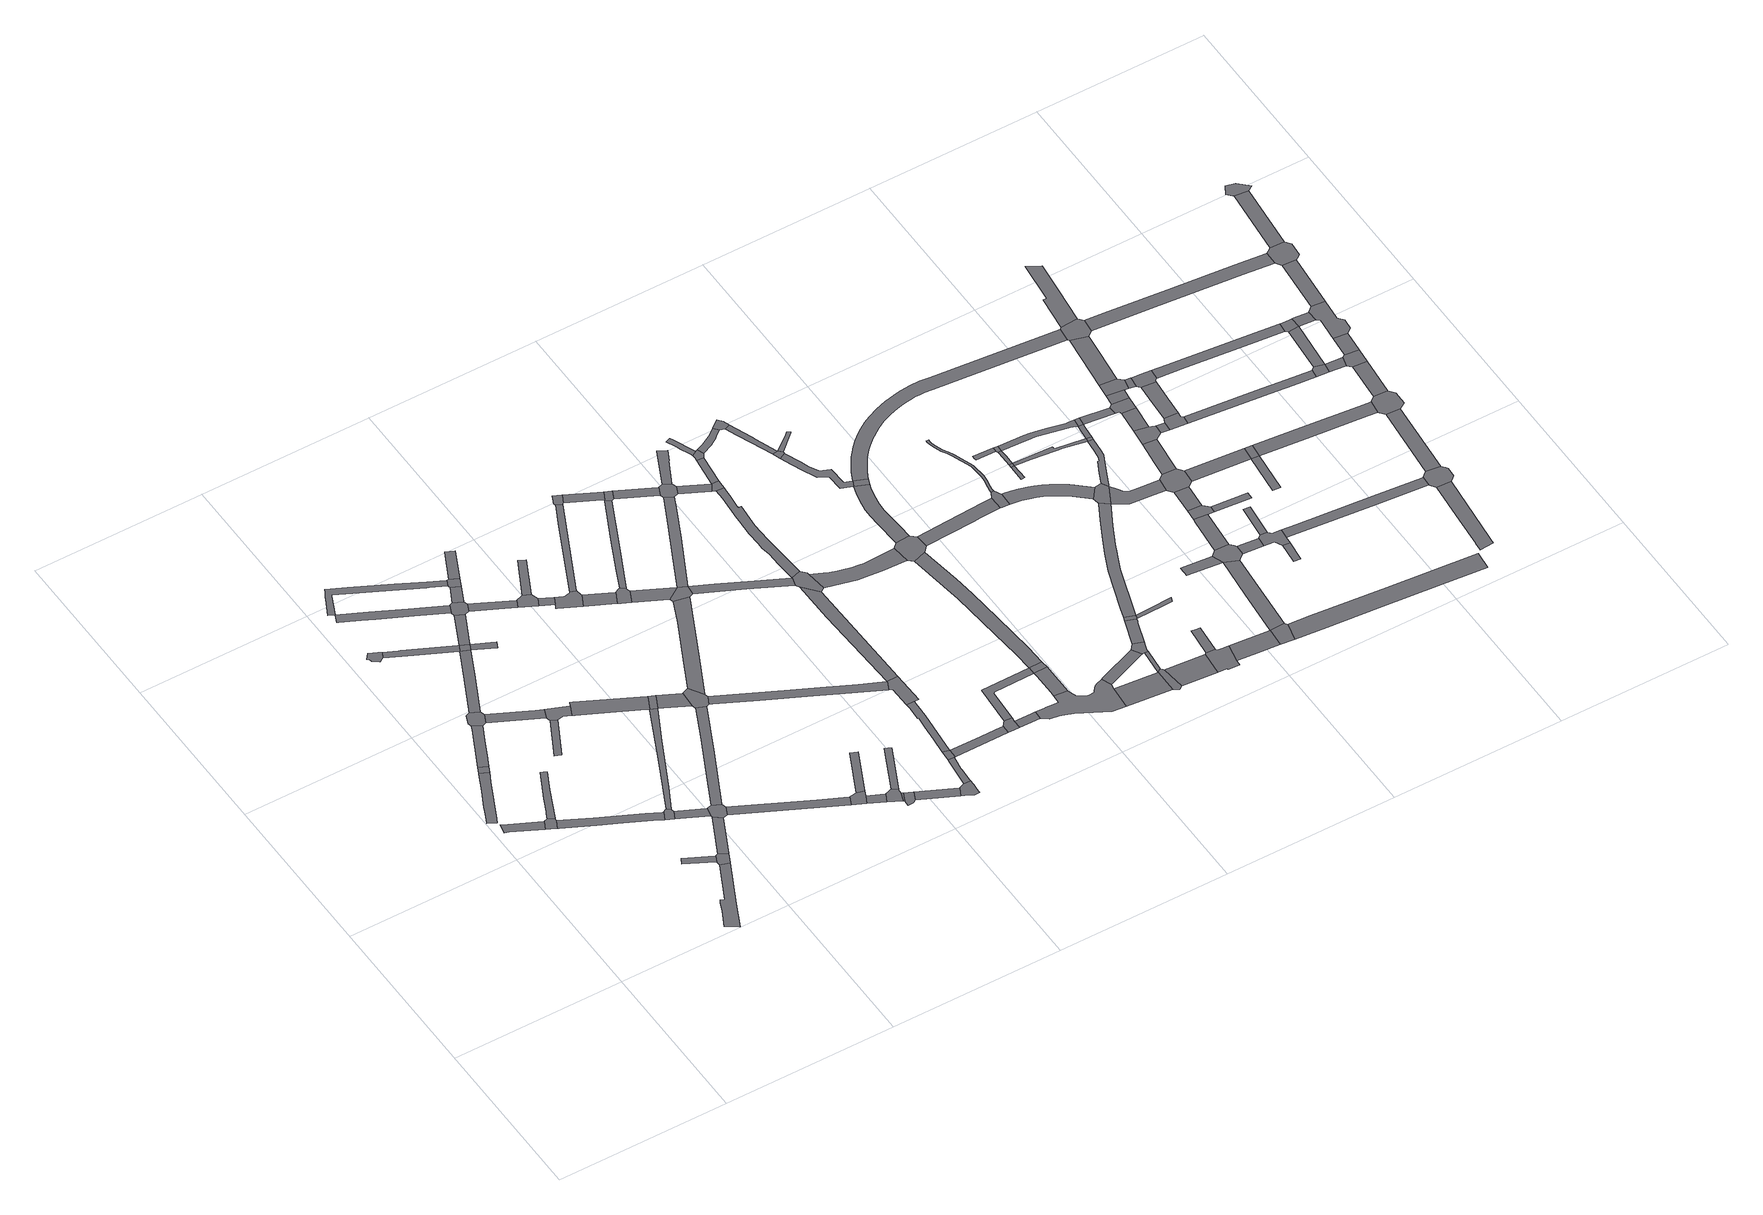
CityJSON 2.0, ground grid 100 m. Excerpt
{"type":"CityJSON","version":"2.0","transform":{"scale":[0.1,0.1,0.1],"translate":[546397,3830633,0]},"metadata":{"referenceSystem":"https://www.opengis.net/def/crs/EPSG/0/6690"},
"CityObjects":{
"road1":{"type":"Road","attributes":{"RoadStructureAttribute.sectionType":"1"},"geometry":[{"type":"MultiSurface","lod":"1","boundaries":[[[0,1,2,3,4,5]]]}]},
"road2":{"type":"Road","attributes":{"RoadStructureAttribute.sectionType":"1"},"geometry":[{"type":"MultiSurface","lod":"1","boundaries":[[[6,7,8,9,10,11,12,13,14,15,16]]]}]},
"road3":{"type":"Road","geometry":[{"type":"MultiSurface","lod":"1","boundaries":[[[17,5,4,18,19,20,21,22,23]]]}]},
"road4":{"type":"Road","geometry":[{"type":"MultiSurface","lod":"1","boundaries":[[[24,6,16,25]]]}]},
"road5":{"type":"Road","attributes":{"RoadStructureAttribute.sectionType":"1"},"geometry":[{"type":"MultiSurface","lod":"1","boundaries":[[[26,27,28,29,30,31,32,17,23]]]}]},
"road6":{"type":"Road","attributes":{"RoadStructureAttribute.sectionType":"1"},"geometry":[{"type":"MultiSurface","lod":"1","boundaries":[[[33,34,24,25,35,36,37]]]}]},
"road7":{"type":"Road","attributes":{"RoadStructureAttribute.sectionType":"1"},"geometry":[{"type":"MultiSurface","lod":"1","boundaries":[[[38,39,40,41,42,43,44,45,46,47,48]]]}]},
"road8":{"type":"Road","attributes":{"RoadStructureAttribute.sectionType":"1"},"geometry":[{"type":"MultiSurface","lod":"1","boundaries":[[[49,50,51,20,19,52,53,54,55,56,57]]]}]},
"road9":{"type":"Road","geometry":[{"type":"MultiSurface","lod":"1","boundaries":[[[58,59,60,61,62,63,64,65,66,67,68]]]}]},
"road10":{"type":"Road","geometry":[{"type":"MultiSurface","lod":"1","boundaries":[[[69,70,71,33,37,72,73,74]]]}]},
"road11":{"type":"Road","geometry":[{"type":"MultiSurface","lod":"1","boundaries":[[[75,76,77,78]]]}]},
"road12":{"type":"Road","geometry":[{"type":"MultiSurface","lod":"1","boundaries":[[[79,78,77,38,48,80]]]}]},
"road13":{"type":"Road","geometry":[{"type":"MultiSurface","lod":"1","boundaries":[[[81,82,57,56,83,84,85,86]]]}]},
"road14":{"type":"Road","attributes":{"RoadStructureAttribute.sectionType":"1"},"geometry":[{"type":"MultiSurface","lod":"1","boundaries":[[[87,73,72,88,89]]]}]},
"road15":{"type":"Road","attributes":{"RoadStructureAttribute.sectionType":"1"},"geometry":[{"type":"MultiSurface","lod":"1","boundaries":[[[90,91,92,93]]]}]},
"road16":{"type":"Road","attributes":{"RoadStructureAttribute.sectionType":"1"},"geometry":[{"type":"MultiSurface","lod":"1","boundaries":[[[94,95,96,68,67,97,98,99,100]]]}]},
"road17":{"type":"Road","attributes":{"RoadStructureAttribute.sectionType":"1"},"geometry":[{"type":"MultiSurface","lod":"1","boundaries":[[[99,101,102,69,74,103,104,105]]]}]},
"road18":{"type":"Road","attributes":{"RoadStructureAttribute.sectionType":"1"},"geometry":[{"type":"MultiSurface","lod":"1","boundaries":[[[106,79,80,107]]]}]},
"road19":{"type":"Road","attributes":{"RoadStructureAttribute.sectionType":"1"},"geometry":[{"type":"MultiSurface","lod":"1","boundaries":[[[108,84,83,109,110,111]]]}]},
"road20":{"type":"Road","attributes":{"RoadStructureAttribute.sectionType":"1"},"geometry":[{"type":"MultiSurface","lod":"1","boundaries":[[[112,113,114,115,116,117,118,119,120,121]]]}]},
"road21":{"type":"Road","geometry":[{"type":"MultiSurface","lod":"1","boundaries":[[[89,88,90,93,122,123,124]]]}]},
"road22":{"type":"Road","geometry":[{"type":"MultiSurface","lod":"1","boundaries":[[[125,111,110,106,107,126,127,128]]]}]},
"road23":{"type":"Road","geometry":[{"type":"MultiSurface","lod":"1","boundaries":[[[100,99,105,129]]]}]},
"road24":{"type":"Road","attributes":{"RoadStructureAttribute.sectionType":"1"},"geometry":[{"type":"MultiSurface","lod":"1","boundaries":[[[130,131,132,133,134,135,136,137,138,139,114,140,141,142,143,144,145,146,147,148]]]}]},
"road25":{"type":"Road","geometry":[{"type":"MultiSurface","lod":"1","boundaries":[[[149,150,151,129,105]]]}]},
"road26":{"type":"Road","attributes":{"RoadStructureAttribute.sectionType":"1"},"geometry":[{"type":"MultiSurface","lod":"1","boundaries":[[[152,153,154,81,86,155,156,157,158]]]}]},
"road27":{"type":"Road","attributes":{"RoadStructureAttribute.sectionType":"1"},"geometry":[{"type":"MultiSurface","lod":"1","boundaries":[[[159,100,129,160]]]}]},
"road28":{"type":"Road","attributes":{"RoadStructureAttribute.sectionType":"1"},"geometry":[{"type":"MultiSurface","lod":"1","boundaries":[[[161,162,163,124,123,164,165,166,152,167]]]}]},
"road29":{"type":"Road","geometry":[{"type":"MultiSurface","lod":"1","boundaries":[[[168,121,120,159,160,169,170,171]]]}]},
"road30":{"type":"Road","attributes":{"RoadStructureAttribute.sectionType":"1"},"geometry":[{"type":"MultiSurface","lod":"1","boundaries":[[[172,173,174,125,128,175,176,177]]]}]},
"road31":{"type":"Road","attributes":{"RoadStructureAttribute.sectionType":"1"},"geometry":[{"type":"MultiSurface","lod":"1","boundaries":[[[178,168,171,179]]]}]},
"road32":{"type":"Road","attributes":{"RoadStructureAttribute.sectionType":"1"},"geometry":[{"type":"MultiSurface","lod":"1","boundaries":[[[180,127,126,181,182,183]]]}]},
"road33":{"type":"Road","geometry":[{"type":"MultiSurface","lod":"1","boundaries":[[[184,185,148,147,186,178,179,187]]]}]},
"road34":{"type":"Road","attributes":{"RoadStructureAttribute.sectionType":"1"},"geometry":[{"type":"MultiSurface","lod":"1","boundaries":[[[170,169,188,189,190]]]}]},
"road35":{"type":"Road","geometry":[{"type":"MultiSurface","lod":"1","boundaries":[[[167,152,158,191]]]}]},
"road36":{"type":"Road","attributes":{"RoadStructureAttribute.sectionType":"1"},"geometry":[{"type":"MultiSurface","lod":"1","boundaries":[[[192,184,187,193,194]]]}]},
"road37":{"type":"Road","attributes":{"RoadStructureAttribute.sectionType":"1"},"geometry":[{"type":"MultiSurface","lod":"1","boundaries":[[[191,158,195,196,197]]]}]},
"road38":{"type":"Road","geometry":[{"type":"MultiSurface","lod":"1","boundaries":[[[198,190,189,199,200,201]]]}]},
"road39":{"type":"Road","geometry":[{"type":"MultiSurface","lod":"1","boundaries":[[[202,197,196,203,204,172,177,205,206,207]]]}]},
"road40":{"type":"Road","attributes":{"RoadStructureAttribute.sectionType":"1"},"geometry":[{"type":"MultiSurface","lod":"1","boundaries":[[[200,199,208,209,210]]]}]},
"road41":{"type":"Road","geometry":[{"type":"MultiSurface","lod":"1","boundaries":[[[211,183,182,212,213,214]]]}]},
"road42":{"type":"Road","attributes":{"RoadStructureAttribute.sectionType":"1"},"geometry":[{"type":"MultiSurface","lod":"1","boundaries":[[[215,216,217,198,201]]]}]},
"road43":{"type":"Road","attributes":{"RoadStructureAttribute.sectionType":"1"},"geometry":[{"type":"MultiSurface","lod":"1","boundaries":[[[213,212,218,219]]]}]},
"road44":{"type":"Road","geometry":[{"type":"MultiSurface","lod":"1","boundaries":[[[220,221,222,223,210,209,224,225,226,227,228,229,230,231,232]]]}]},
"road45":{"type":"Road","geometry":[{"type":"MultiSurface","lod":"1","boundaries":[[[233,234,235,219,218,236,237,238,239,240]]]}]},
"road46":{"type":"Road","attributes":{"RoadStructureAttribute.sectionType":"1"},"geometry":[{"type":"MultiSurface","lod":"1","boundaries":[[[241,242,243,211,214]]]}]},
"road47":{"type":"Road","geometry":[{"type":"MultiSurface","lod":"1","boundaries":[[[237,236,244,245]]]}]},
"road48":{"type":"Road","attributes":{"RoadStructureAttribute.sectionType":"1"},"geometry":[{"type":"MultiSurface","lod":"1","boundaries":[[[245,244,246,247,248,249,250,251]]]}]},
"road49":{"type":"Road","attributes":{"RoadStructureAttribute.sectionType":"1"},"geometry":[{"type":"MultiSurface","lod":"1","boundaries":[[[228,227,252,253]]]}]},
"road50":{"type":"Road","attributes":{"RoadStructureAttribute.sectionType":"1"},"geometry":[{"type":"MultiSurface","lod":"1","boundaries":[[[254,255,256,202,207,257,258]]]}]},
"road51":{"type":"Road","attributes":{"RoadStructureAttribute.sectionType":"1"},"geometry":[{"type":"MultiSurface","lod":"1","boundaries":[[[259,260,261,233,240]]]}]},
"road52":{"type":"Road","geometry":[{"type":"MultiSurface","lod":"1","boundaries":[[[262,263,264,253,252,265,266,267,268,269]]]}]},
"road53":{"type":"Road","attributes":{"RoadStructureAttribute.sectionType":"1"},"geometry":[{"type":"MultiSurface","lod":"1","boundaries":[[[251,250,270,271,272]]]}]},
"road54":{"type":"Road","attributes":{"RoadStructureAttribute.sectionType":"1"},"geometry":[{"type":"MultiSurface","lod":"1","boundaries":[[[273,274,275,232,231,276]]]}]},
"road55":{"type":"Road","attributes":{"RoadStructureAttribute.sectionType":"1"},"geometry":[{"type":"MultiSurface","lod":"1","boundaries":[[[277,278,279,280,281,206,205,282,283,284,285,286,287]]]}]},
"road56":{"type":"Road","attributes":{"RoadStructureAttribute.sectionType":"1"},"geometry":[{"type":"MultiSurface","lod":"1","boundaries":[[[267,266,288,289]]]}]},
"road57":{"type":"Road","geometry":[{"type":"MultiSurface","lod":"1","boundaries":[[[290,291,272,271,292,293,294,295,296,297,298,299]]]}]},
"road58":{"type":"Road","geometry":[{"type":"MultiSurface","lod":"1","boundaries":[[[289,288,254,258,300,301,302]]]}]},
"road59":{"type":"Road","attributes":{"RoadStructureAttribute.sectionType":"1"},"geometry":[{"type":"MultiSurface","lod":"1","boundaries":[[[303,304,305,290,299,306,307,308,309,310,311]]]}]},
"road60":{"type":"Road","attributes":{"RoadStructureAttribute.sectionType":"1"},"geometry":[{"type":"MultiSurface","lod":"1","boundaries":[[[312,313,314,262,269,315,316]]]}]},
"road61":{"type":"Road","geometry":[{"type":"MultiSurface","lod":"1","boundaries":[[[317,303,311,318,319,320]]]}]},
"road62":{"type":"Road","geometry":[{"type":"MultiSurface","lod":"1","boundaries":[[[321,322,323,273,276,324,325,326]]]}]},
"road63":{"type":"Road","attributes":{"RoadStructureAttribute.sectionType":"1"},"geometry":[{"type":"MultiSurface","lod":"1","boundaries":[[[327,328,329,330,331,332,333,334,335,317,320]]]}]},
"road64":{"type":"Road","attributes":{"RoadStructureAttribute.sectionType":"1"},"geometry":[{"type":"MultiSurface","lod":"1","boundaries":[[[336,326,325,337,338,339]]]}]},
"road65":{"type":"Road","attributes":{"RoadStructureAttribute.sectionType":"1"},"geometry":[{"type":"MultiSurface","lod":"1","boundaries":[[[340,341,320,319,342,343]]]}]},
"road66":{"type":"Road","geometry":[{"type":"MultiSurface","lod":"1","boundaries":[[[344,345,287,286,346,330,329]]]}]},
"road67":{"type":"Road","attributes":{"RoadStructureAttribute.sectionType":"1"},"geometry":[{"type":"MultiSurface","lod":"1","boundaries":[[[347,348,302,301,349,350,351]]]}]},
"road68":{"type":"Road","attributes":{"RoadStructureAttribute.sectionType":"1"},"geometry":[{"type":"MultiSurface","lod":"1","boundaries":[[[352,353,354,289,302,355,356,357]]]}]},
"road69":{"type":"Road","geometry":[{"type":"MultiSurface","lod":"1","boundaries":[[[339,338,312,316,358,359,360]]]}]},
"road70":{"type":"Road","attributes":{"RoadStructureAttribute.sectionType":"1"},"geometry":[{"type":"MultiSurface","lod":"1","boundaries":[[[361,362,287,345,363]]]}]},
"road71":{"type":"Road","attributes":{"RoadStructureAttribute.sectionType":"1"},"geometry":[{"type":"MultiSurface","lod":"1","boundaries":[[[360,359,364,365]]]}]},
"road72":{"type":"Road","geometry":[{"type":"MultiSurface","lod":"1","boundaries":[[[366,343,342,367,368,369,370]]]}]},
"road73":{"type":"Road","geometry":[{"type":"MultiSurface","lod":"1","boundaries":[[[371,372,351,350,361,363,373,374]]]}]},
"road74":{"type":"Road","geometry":[{"type":"MultiSurface","lod":"1","boundaries":[[[375,365,364,352,357,376,377,378]]]}]},
"road75":{"type":"Road","attributes":{"RoadStructureAttribute.sectionType":"1"},"geometry":[{"type":"MultiSurface","lod":"1","boundaries":[[[379,369,368,380,381,382,383]]]}]},
"road76":{"type":"Road","attributes":{"RoadStructureAttribute.sectionType":"1"},"geometry":[{"type":"MultiSurface","lod":"1","boundaries":[[[384,385,386,387,388,389,390,391,392,351,372,393,394,395,396,397,398,399,400,401]]]}]},
"road77":{"type":"Road","attributes":{"RoadStructureAttribute.sectionType":"1"},"geometry":[{"type":"MultiSurface","lod":"1","boundaries":[[[402,403,404,405,366,370,406,407,408]]]}]},
"road78":{"type":"Road","attributes":{"RoadStructureAttribute.sectionType":"1"},"geometry":[{"type":"MultiSurface","lod":"1","boundaries":[[[377,376,409,410,411]]]}]},
"road79":{"type":"Road","attributes":{"RoadStructureAttribute.sectionType":"1"},"geometry":[{"type":"MultiSurface","lod":"1","boundaries":[[[412,375,378,413,414,415]]]}]},
"road80":{"type":"Road","geometry":[{"type":"MultiSurface","lod":"1","boundaries":[[[411,410,384,401,416]]]}]},
"road81":{"type":"Road","attributes":{"RoadStructureAttribute.sectionType":"1"},"geometry":[{"type":"MultiSurface","lod":"1","boundaries":[[[417,418,419,420,421,422,423,374,373,424,425,426,427,428]]]}]},
"road82":{"type":"Road","attributes":{"RoadStructureAttribute.sectionType":"1"},"geometry":[{"type":"MultiSurface","lod":"1","boundaries":[[[429,411,416,430]]]}]},
"road83":{"type":"Road","geometry":[{"type":"MultiSurface","lod":"1","boundaries":[[[431,432,433,434,435,383,382,436,437,438,439,440,441,442,443,444,445,446,447,448,449,450,451,452,453,454,455]]]}]},
"road84":{"type":"Road","attributes":{"RoadStructureAttribute.sectionType":"1"},"geometry":[{"type":"MultiSurface","lod":"1","boundaries":[[[456,457,458,459,460,461,462,463]]]}]},
"road85":{"type":"Road","attributes":{"RoadStructureAttribute.sectionType":"1"},"geometry":[{"type":"MultiSurface","lod":"1","boundaries":[[[464,465,408,466,467,468,431,455]]]}]},
"road86":{"type":"Road","geometry":[{"type":"MultiSurface","lod":"1","boundaries":[[[469,463,462,470,429,430,471]]]}]},
"road87":{"type":"Road","geometry":[{"type":"MultiSurface","lod":"1","boundaries":[[[472,402,408,465]]]}]},
"road88":{"type":"Road","attributes":{"RoadStructureAttribute.sectionType":"1"},"geometry":[{"type":"MultiSurface","lod":"1","boundaries":[[[473,474,475,469,471,476,477,478,479,480,481,482,483]]]}]},
"road89":{"type":"Road","attributes":{"RoadStructureAttribute.sectionType":"1"},"geometry":[{"type":"MultiSurface","lod":"1","boundaries":[[[484,485,486,487,488,489,490,491,492,402,472]]]}]},
"road90":{"type":"Road","geometry":[{"type":"MultiSurface","lod":"1","boundaries":[[[493,494,428,427,489,488,495,496]]]}]},
"road91":{"type":"Road","geometry":[{"type":"MultiSurface","lod":"1","boundaries":[[[497,473,483,498,499,500]]]}]},
"road92":{"type":"Road","attributes":{"RoadStructureAttribute.sectionType":"1"},"geometry":[{"type":"MultiSurface","lod":"1","boundaries":[[[442,441,501,502]]]}]},
"road93":{"type":"Road","attributes":{"RoadStructureAttribute.sectionType":"1"},"geometry":[{"type":"MultiSurface","lod":"1","boundaries":[[[503,504,505,499,498,506,507,508,509]]]}]},
"road94":{"type":"Road","geometry":[{"type":"MultiSurface","lod":"1","boundaries":[[[509,508,510,511,512,513]]]}]},
"road95":{"type":"Road","attributes":{"RoadStructureAttribute.sectionType":"1"},"geometry":[{"type":"MultiSurface","lod":"1","boundaries":[[[514,515,445,444,516,517,518,519]]]}]},
"road96":{"type":"Road","attributes":{"RoadStructureAttribute.sectionType":"1"},"geometry":[{"type":"MultiSurface","lod":"1","boundaries":[[[520,521,522,523,524,525,494,493,526,527,528,529,530,531,532]]]}]},
"road97":{"type":"Road","attributes":{"RoadStructureAttribute.sectionType":"1"},"geometry":[{"type":"MultiSurface","lod":"1","boundaries":[[[533,534,535,536,537,511,510,538,539,540,541,542,543,520,544]]]}]},
"road98":{"type":"Road","geometry":[{"type":"MultiSurface","lod":"1","boundaries":[[[545,546,547,548,549,509,513]]]}]},
"road99":{"type":"Road","geometry":[{"type":"MultiSurface","lod":"1","boundaries":[[[544,520,532,550]]]}]},
"road100":{"type":"Road","geometry":[{"type":"MultiSurface","lod":"1","boundaries":[[[551,552,553,502,501,554,555,556,557,558]]]}]},
"road101":{"type":"Road","attributes":{"RoadStructureAttribute.sectionType":"1"},"geometry":[{"type":"MultiSurface","lod":"1","boundaries":[[[559,502,553,560]]]}]},
"road102":{"type":"Road","geometry":[{"type":"MultiSurface","lod":"1","boundaries":[[[561,514,519,562,563,564,565,559,560,566,567,568]]]}]},
"road103":{"type":"Road","attributes":{"RoadStructureAttribute.sectionType":"1"},"geometry":[{"type":"MultiSurface","lod":"1","boundaries":[[[569,570,571,572,496,495,573,574,575,576]]]}]},
"road104":{"type":"Road","attributes":{"RoadStructureAttribute.sectionType":"1"},"geometry":[{"type":"MultiSurface","lod":"1","boundaries":[[[558,557,577,578]]]}]},
"road105":{"type":"Road","attributes":{"RoadStructureAttribute.sectionType":"1"},"geometry":[{"type":"MultiSurface","lod":"1","boundaries":[[[579,561,568,580,581,582]]]}]},
"road106":{"type":"Road","geometry":[{"type":"MultiSurface","lod":"1","boundaries":[[[583,579,582,584,585]]]}]},
"road107":{"type":"Road","geometry":[{"type":"MultiSurface","lod":"1","boundaries":[[[586,578,577,587,588,589,590,591,592,593,594,595,596,597,598]]]}]},
"road108":{"type":"Road","geometry":[{"type":"MultiSurface","lod":"1","boundaries":[[[599,600,601,586,598]]]}]},
"road109":{"type":"Road","geometry":[{"type":"MultiSurface","lod":"1","boundaries":[[[602,603,604,605,606,607,585,584]]]}]},
"road110":{"type":"Road","geometry":[{"type":"MultiSurface","lod":"1","boundaries":[[[608,609,569,576,610,611,612]]]}]},
"road111":{"type":"Road","attributes":{"RoadStructureAttribute.sectionType":"1"},"geometry":[{"type":"MultiSurface","lod":"1","boundaries":[[[613,614,615,616,617,618,619,620,621,622,623,624,625,626,627,628,629,630,631,632,633,634,635,636,637,638,609,608]]]}]},
"road112":{"type":"Road","attributes":{"RoadStructureAttribute.sectionType":"1"},"geometry":[{"type":"MultiSurface","lod":"1","boundaries":[[[639,640,641,642,643,644,645,583,585,646,647,648,649,650,651,652,653,654,655]]]}]},
"road113":{"type":"Road","attributes":{"RoadStructureAttribute.sectionType":"1"},"geometry":[{"type":"MultiSurface","lod":"1","boundaries":[[[594,593,656,657,658,659]]]}]},
"road114":{"type":"Road","geometry":[{"type":"MultiSurface","lod":"1","boundaries":[[[660,661,662,663,664]]]}]},
"road115":{"type":"Road","attributes":{"RoadStructureAttribute.sectionType":"1"},"geometry":[{"type":"MultiSurface","lod":"1","boundaries":[[[665,666,667,668,669,670,671,672,673,674,675,612,611,676,677,678,679,680,681,682,683,684,685,686]]]}]},
"road116":{"type":"Road","geometry":[{"type":"MultiSurface","lod":"1","boundaries":[[[687,688,689,690,691]]]}]},
"road117":{"type":"Road","geometry":[{"type":"MultiSurface","lod":"1","boundaries":[[[692,691,690,693]]]}]},
"road118":{"type":"Road","attributes":{"RoadStructureAttribute.sectionType":"1"},"geometry":[{"type":"MultiSurface","lod":"1","boundaries":[[[694,695,696,697,692,693]]]}]},
"road119":{"type":"Road","geometry":[{"type":"MultiSurface","lod":"1","boundaries":[[[698,659,658,699,700]]]}]},
"road120":{"type":"Road","geometry":[{"type":"MultiSurface","lod":"1","boundaries":[[[664,663,696,695,701]]]}]},
"road121":{"type":"Road","geometry":[{"type":"MultiSurface","lod":"1","boundaries":[[[702,703,704,705,706,707,708]]]}]},
"road122":{"type":"Road","attributes":{"RoadStructureAttribute.sectionType":"1"},"geometry":[{"type":"MultiSurface","lod":"1","boundaries":[[[707,709,659,698,710]]]}]},
"road123":{"type":"Road","attributes":{"RoadStructureAttribute.sectionType":"1"},"geometry":[{"type":"MultiSurface","lod":"1","boundaries":[[[711,712,713,714,715,716,717,718,719,720,721,722,723,724,725,726,727,728,544,550,729,730,731,732,733,734,735,736,737,738,739,740,741,742,743,744,745,746,747,748,749,750,751,752,753,754,755,756,757]]]}]},
"road124":{"type":"Road","geometry":[{"type":"MultiSurface","lod":"1","boundaries":[[[758,686,685,639,655,759]]]}]},
"road125":{"type":"Road","attributes":{"RoadStructureAttribute.sectionType":"1"},"geometry":[{"type":"MultiSurface","lod":"1","boundaries":[[[760,761,762,763,764,693,690,765,766,767,768,769,770,771,772]]]}]},
"road126":{"type":"Road","attributes":{"RoadStructureAttribute.sectionType":"1"},"geometry":[{"type":"MultiSurface","lod":"1","boundaries":[[[773,774,775,776,777,778,779,701,695,780,781,782,783,784,785,786,787,788]]]}]},
"road127":{"type":"Road","geometry":[{"type":"MultiSurface","lod":"1","boundaries":[[[789,790,708,707,710,791,792,793,794,795,796]]]}]},
"road128":{"type":"Road","attributes":{"RoadStructureAttribute.sectionType":"1"},"geometry":[{"type":"MultiSurface","lod":"1","boundaries":[[[797,798,799,800,801,802,803,759,655,804,805,806,807,808,809,810]]]}]},
"road129":{"type":"Road","attributes":{"RoadStructureAttribute.sectionType":"1"},"geometry":[{"type":"MultiSurface","lod":"1","boundaries":[[[771,811,812,813,814,815,758,759,816,817,818,819,820,821]]]}]},
"road130":{"type":"Road","attributes":{"RoadStructureAttribute.sectionType":"1"},"geometry":[{"type":"MultiSurface","lod":"1","boundaries":[[[822,823,789,796,824]]]}]},
"road131":{"type":"Road","attributes":{"RoadStructureAttribute.sectionType":"1"},"geometry":[{"type":"MultiSurface","lod":"1","boundaries":[[[794,793,825,826]]]}]},
"road132":{"type":"Road","geometry":[{"type":"MultiSurface","lod":"1","boundaries":[[[827,822,824,828,829,830]]]}]},
"road133":{"type":"Road","geometry":[{"type":"MultiSurface","lod":"1","boundaries":[[[772,771,821,831]]]}]},
"road134":{"type":"Road","attributes":{"RoadStructureAttribute.sectionType":"1"},"geometry":[{"type":"MultiSurface","lod":"1","boundaries":[[[832,827,830,833]]]}]},
"road135":{"type":"Road","attributes":{"RoadStructureAttribute.sectionType":"1"},"geometry":[{"type":"MultiSurface","lod":"1","boundaries":[[[787,834,772,831,835,836]]]}]},
"road136":{"type":"Road","geometry":[{"type":"MultiSurface","lod":"1","boundaries":[[[788,787,836,837]]]}]},
"road137":{"type":"Road","geometry":[{"type":"MultiSurface","lod":"1","boundaries":[[[838,810,809,832,833,839,840,841,842,843]]]}]},
"road138":{"type":"Road","geometry":[{"type":"MultiSurface","lod":"1","boundaries":[[[844,845,846,847]]]}]},
"road139":{"type":"Road","geometry":[{"type":"MultiSurface","lod":"1","boundaries":[[[848,826,825,849,844,847,850,851,852,853]]]}]},
"road140":{"type":"Road","geometry":[{"type":"MultiSurface","lod":"1","boundaries":[[[854,855,848,853]]]}]},
"road141":{"type":"Road","attributes":{"RoadStructureAttribute.sectionType":"1"},"geometry":[{"type":"MultiSurface","lod":"1","boundaries":[[[856,857,829,828]]]}]},
"road142":{"type":"Road","attributes":{"RoadStructureAttribute.sectionType":"1"},"geometry":[{"type":"MultiSurface","lod":"1","boundaries":[[[858,859,838,843,860]]]}]},
"road143":{"type":"Road","attributes":{"RoadStructureAttribute.sectionType":"1"},"geometry":[{"type":"MultiSurface","lod":"1","boundaries":[[[837,836,861,862]]]}]},
"road144":{"type":"Road","attributes":{"RoadStructureAttribute.sectionType":"1"},"geometry":[{"type":"MultiSurface","lod":"1","boundaries":[[[863,864,700,699,865,866,867,868,869]]]}]},
"road145":{"type":"Road","geometry":[{"type":"MultiSurface","lod":"1","boundaries":[[[870,858,860,871,872,873]]]}]},
"road146":{"type":"Road","attributes":{"RoadStructureAttribute.sectionType":"1"},"geometry":[{"type":"MultiSurface","lod":"1","boundaries":[[[874,870,873,875]]]}]},
"road147":{"type":"Road","geometry":[{"type":"MultiSurface","lod":"1","boundaries":[[[876,862,861,877,878,874,875,879]]]}]},
"road148":{"type":"Road","attributes":{"RoadStructureAttribute.sectionType":"1"},"geometry":[{"type":"MultiSurface","lod":"1","boundaries":[[[880,840,839,881,882,883]]]}]},
"road149":{"type":"Road","attributes":{"RoadStructureAttribute.sectionType":"1"},"geometry":[{"type":"MultiSurface","lod":"1","boundaries":[[[872,871,884,885]]]}]},
"road150":{"type":"Road","attributes":{"RoadStructureAttribute.sectionType":"1"},"geometry":[{"type":"MultiSurface","lod":"1","boundaries":[[[886,876,879,887]]]}]},
"road151":{"type":"Road","geometry":[{"type":"MultiSurface","lod":"1","boundaries":[[[888,886,887,889,890,891]]]}]},
"road152":{"type":"Road","geometry":[{"type":"MultiSurface","lod":"1","boundaries":[[[892,885,884,893,894,895,896]]]}]},
"road153":{"type":"Road","attributes":{"RoadStructureAttribute.sectionType":"1"},"geometry":[{"type":"MultiSurface","lod":"1","boundaries":[[[882,897,898,899]]]}]},
"road154":{"type":"Road","attributes":{"RoadStructureAttribute.sectionType":"1"},"geometry":[{"type":"MultiSurface","lod":"1","boundaries":[[[900,901,888,891,902,903]]]}]},
"road155":{"type":"Road","attributes":{"RoadStructureAttribute.sectionType":"1"},"geometry":[{"type":"MultiSurface","lod":"1","boundaries":[[[904,890,889,905,906]]]}]},
"road156":{"type":"Road","attributes":{"RoadStructureAttribute.sectionType":"1"},"geometry":[{"type":"MultiSurface","lod":"1","boundaries":[[[907,908,892,896,909,910]]]}]},
"road157":{"type":"Road","geometry":[{"type":"MultiSurface","lod":"1","boundaries":[[[883,882,899,911]]]}]},
"road158":{"type":"Road","geometry":[{"type":"MultiSurface","lod":"1","boundaries":[[[912,913,906,905,907,910,914,915,916]]]}]},
"road159":{"type":"Road","geometry":[{"type":"MultiSurface","lod":"1","boundaries":[[[917,918,757,756,900,903,919,920]]]}]},
"road160":{"type":"Road","attributes":{"RoadStructureAttribute.sectionType":"1"},"geometry":[{"type":"MultiSurface","lod":"1","boundaries":[[[921,922,923,851,850,924,925,926,927]]]}]},
"road161":{"type":"Road","attributes":{"RoadStructureAttribute.sectionType":"1"},"geometry":[{"type":"MultiSurface","lod":"1","boundaries":[[[928,929,930,918,917,931,932]]]}]},
"road162":{"type":"Road","attributes":{"RoadStructureAttribute.sectionType":"1"},"geometry":[{"type":"MultiSurface","lod":"1","boundaries":[[[933,934,894,893,935,936,937,938]]]}]},
"road163":{"type":"Road","attributes":{"RoadStructureAttribute.sectionType":"1"},"geometry":[{"type":"MultiSurface","lod":"1","boundaries":[[[939,940,911,899,941,942,943,944]]]}]},
"road164":{"type":"Road","attributes":{"RoadStructureAttribute.sectionType":"1"},"geometry":[{"type":"MultiSurface","lod":"1","boundaries":[[[945,946,947,948,949,950,951,952,953]]]}]},
"road165":{"type":"Road","attributes":{"RoadStructureAttribute.sectionType":"1"},"geometry":[{"type":"MultiSurface","lod":"1","boundaries":[[[954,955,916,915,956,957,958,959]]]}]},
"road166":{"type":"Road","geometry":[{"type":"MultiSurface","lod":"1","boundaries":[[[960,961,927,926,945,953,962,963,964,965,966,967]]]}]},
"road167":{"type":"Road","attributes":{"RoadStructureAttribute.sectionType":"1"},"geometry":[{"type":"MultiSurface","lod":"1","boundaries":[[[968,969,970,920,919,971,972,973,974,975]]]}]},
"road168":{"type":"Road","attributes":{"RoadStructureAttribute.sectionType":"1"},"geometry":[{"type":"MultiSurface","lod":"1","boundaries":[[[976,960,967,977]]]}]},
"road169":{"type":"Road","geometry":[{"type":"MultiSurface","lod":"1","boundaries":[[[978,938,937,979,980]]]}]},
"road170":{"type":"Road","geometry":[{"type":"MultiSurface","lod":"1","boundaries":[[[981,944,943,976,977,982,983,984]]]}]},
"road171":{"type":"Road","attributes":{"RoadStructureAttribute.sectionType":"1"},"geometry":[{"type":"MultiSurface","lod":"1","boundaries":[[[985,986,978,980]]]}]},
"road172":{"type":"Road","attributes":{"RoadStructureAttribute.sectionType":"1"},"geometry":[{"type":"MultiSurface","lod":"1","boundaries":[[[980,979,987,988]]]}]},
"road173":{"type":"Road","attributes":{"RoadStructureAttribute.sectionType":"1"},"geometry":[{"type":"MultiSurface","lod":"1","boundaries":[[[989,981,984,990]]]}]},
"road174":{"type":"Road","geometry":[{"type":"MultiSurface","lod":"1","boundaries":[[[991,992,959,958,986,985,993]]]}]},
"road175":{"type":"Road","geometry":[{"type":"MultiSurface","lod":"1","boundaries":[[[994,988,987,989,990,995]]]}]},
"road176":{"type":"Road","attributes":{"RoadStructureAttribute.sectionType":"1"},"geometry":[{"type":"MultiSurface","lod":"1","boundaries":[[[996,993,985,997,998]]]}]},
"road177":{"type":"Road","attributes":{"RoadStructureAttribute.sectionType":"1"},"geometry":[{"type":"MultiSurface","lod":"1","boundaries":[[[999,994,995,1000]]]}]},
"road178":{"type":"Road","geometry":[{"type":"MultiSurface","lod":"1","boundaries":[[[1001,998,997,1002,1003,1004,999,1000,1005,1006,1007,1008,1009]]]}]},
"road179":{"type":"Road","attributes":{"RoadStructureAttribute.sectionType":"1"},"geometry":[{"type":"MultiSurface","lod":"1","boundaries":[[[1010,1001,1009,1011]]]}]},
"road180":{"type":"Road","geometry":[{"type":"MultiSurface","lod":"1","boundaries":[[[1012,1013,1014,975,974,1010,1011,1015,1016,1017,1018]]]}]},
"road181":{"type":"Road","attributes":{"RoadStructureAttribute.sectionType":"1"},"geometry":[{"type":"MultiSurface","lod":"1","boundaries":[[[1019,1012,1018,1020]]]}]},
"road182":{"type":"Road","geometry":[{"type":"MultiSurface","lod":"1","boundaries":[[[1021,1022,1023,1019,1020,1024,1025,1026]]]}]}
},
"vertices":[
[95,1232,0],[60,1249,0],[48,1193,0],[72,1183,0],[237,1102,0],[260,1151,0],
[159,1611,0],[156,1606,0],[105,1499,0],[55,1398,0],[43,1372,0],[18,1319,0],[7,1297,0],[55,1270,0],[66,1294,0],[179,1529,0],[208,1587,0],
[283,1159,0],[262,1089,0],[292,1075,0],[316,1125,0],[316,1129,0],[317,1136,0],[318,1139,0],
[177,1649,0],[226,1625,0],
[401,1323,0],[458,1436,0],[441,1444,0],[425,1452,0],[344,1287,0],[306,1206,0],[300,1194,0],
[302,1911,0],[293,1889,0],[260,1694,0],[294,1766,0],[351,1880,0],
[854,423,0],[748,205,0],[737,210,0],[726,216,0],[723,210,0],[719,201,0],[694,146,0],[647,49,0],[712,2,0],[781,147,0],[906,404,0],
[805,886,0],[726,926,0],[488,1039,0],[301,1071,0],[472,988,0],[594,929,0],[732,863,0],[786,836,0],[809,884,0],
[174,2593,0],[125,2617,0],[99,2584,0],[102,2582,0],[105,2580,0],[109,2577,0],[114,2560,0],[147,2535,0],[172,2549,0],[174,2550,0],[191,2585,0],
[341,1991,0],[317,1982,0],[295,1931,0],[376,1890,0],[400,1943,0],[392,1968,0],
[713,564,0],[695,529,0],[853,449,0],[871,485,0],
[887,492,0],[936,467,0],
[830,895,0],[827,893,0],[832,814,0],[856,862,0],[851,877,0],[852,880,0],
[636,1828,0],[653,1757,0],[675,1812,0],
[661,1730,0],[548,1511,0],[582,1495,0],[694,1712,0],
[543,2419,0],[277,2544,0],[268,2548,0],[260,2508,0],[287,2494,0],[529,2381,0],[547,2418,0],
[521,2365,0],[443,2204,0],[496,2183,0],[579,2357,0],[580,2360,0],
[998,724,0],[1044,690,0],
[877,852,0],[856,802,0],[996,734,0],[1009,787,0],
[467,2768,0],[284,2856,0],[127,2931,0],[107,2882,0],[116,2877,0],[218,2828,0],[284,2795,0],[464,2712,0],[632,2630,0],[654,2677,0],
[728,1720,0],[771,1700,0],[800,1761,0],
[1037,795,0],[1071,698,0],[1094,747,0],[1086,772,0],
[597,2396,0],
[645,2877,0],[498,2951,0],[314,3044,0],[282,3059,0],[176,3110,0],[167,3091,0],[153,3065,0],[144,3047,0],[122,3002,0],[94,2948,0],[183,3050,0],[187,3058,0],[282,3009,0],[400,2952,0],[621,2844,0],[627,2842,0],[633,2839,0],[718,2798,0],[734,2833,0],
[704,2299,0],[712,2317,0],[721,2335,0],
[1129,1527,0],[1126,1520,0],[972,1193,0],[922,1015,0],[1064,1307,0],[1162,1504,0],[1165,1510,0],
[637,2606,0],[687,2582,0],
[826,1776,0],[811,1783,0],[803,1766,0],[787,1692,0],[893,1641,0],[1115,1533,0],[1169,1609,0],
[675,2685,0],[714,2590,0],[735,2639,0],[727,2662,0],
[1331,1410,0],[1247,1231,0],[1124,978,0],[1244,1097,0],[1382,1388,0],[1383,1390,0],
[723,2784,0],[774,2760,0],
[1514,542,0],[1412,532,0],[1640,421,0],[1664,470,0],
[748,2834,0],[735,2833,0],[719,2798,0],[798,2810,0],
[880,2512,0],[939,2483,0],[961,2528,0],
[1205,1592,0],
[831,3008,0],[817,2850,0],[881,2984,0],
[1194,1497,0],[1325,1433,0],[1329,1531,0],
[1003,2542,0],[1035,2435,0],[1058,2481,0],[1044,2523,0],
[1368,1547,0],[1330,1414,0],[1330,1413,0],[1401,1397,0],[1425,1447,0],[1419,1465,0],
[1091,2408,0],[1111,2398,0],[1134,2444,0],
[1706,479,0],[1712,386,0],[1736,435,0],[1750,466,0],
[1152,2739,0],[1131,2749,0],[1112,2759,0],
[1804,341,0],[1829,391,0],
[1215,2428,0],[1193,2423,0],[1182,2421,0],[1180,2421,0],[1105,2386,0],[1099,2374,0],[1105,2371,0],[1225,2313,0],[1260,2384,0],[1258,2388,0],[1253,2420,0],[1253,2423,0],[1218,2433,0],
[1872,407,0],[1870,406,0],[1850,398,0],[1879,304,0],[1898,357,0],[1899,369,0],[1899,377,0],[1903,384,0],
[1867,712,0],[1847,722,0],[1826,732,0],
[1885,301,0],[1909,352,0],
[1885,283,0],[1884,265,0],[1914,265,0],[1918,268,0],[1933,278,0],[1958,328,0],
[1381,2237,0],[1415,2308,0],
[1630,2099,0],[1569,1962,0],[1457,1732,0],[1532,1698,0],[1717,2082,0],
[2026,648,0],[2010,656,0],[1992,664,0],
[1449,2323,0],[1444,2321,0],[1443,2320,0],[1399,2228,0],[1446,2205,0],[1481,2277,0],[1474,2298,0],[1476,2303,0],
[2065,216,0],[2145,178,0],[2168,227,0],
[1480,2983,0],[1416,2850,0],[1325,2659,0],[1514,2969,0],
[2119,1111,0],[2005,1166,0],[1973,1181,0],[1779,1275,0],[1603,1360,0],[1419,1388,0],[1635,1283,0],[1880,1164,0],[1999,1106,0],[2226,996,0],[2251,1049,0],
[1622,2119,0],[1698,2171,0],
[2202,242,0],[2189,236,0],[2181,161,0],[2190,156,0],[2207,147,0],[2239,147,0],[2239,161,0],[2240,187,0],[2240,195,0],[2242,241,0],
[1729,2086,0],[1742,2091,0],[1748,2148,0],
[2223,425,0],[2222,406,0],[2202,244,0],[2242,246,0],[2246,330,0],[2246,339,0],[2248,360,0],[2253,386,0],[2259,422,0],
[1708,2875,0],[1591,2632,0],[1500,2436,0],[1606,2579,0],[1736,2855,0],
[2227,486,0],[2261,422,0],[2264,422,0],[2266,475,0],
[1500,3046,0],[1476,2996,0],[1479,2985,0],[1515,2971,0],[1521,2974,0],[1545,3024,0],
[2266,481,0],[2290,749,0],[2293,859,0],[2248,858,0],[2249,833,0],[2245,751,0],[2251,750,0],[2245,683,0],[2237,585,0],
[1709,2944,0],[1698,2887,0],[1711,2881,0],[1735,2932,0],
[2569,472,0],[2419,473,0],[2583,422,0],[2583,472,0],
[2320,859,0],[2316,1050,0],[2246,987,0],
[2054,2000,0],[1872,2088,0],[1990,1973,0],[2212,1864,0],[2227,1917,0],
[1972,2735,0],[1884,2554,0],[1800,2382,0],[1897,2449,0],[1979,2624,0],[2019,2710,0],
[1740,2857,0],[1752,2861,0],[1776,2912,0],
[2226,1843,0],[2229,1590,0],[2299,1754,0],
[1964,2757,0],[1989,2808,0],
[2607,501,0],[2612,422,0],[2650,422,0],[2650,472,0],[2652,498,0],
[2309,1906,0],[2283,1934,0],[2324,1772,0],[2310,1892,0],
[2013,2817,0],[2045,2720,0],[2067,2769,0],[2058,2795,0],
[2749,471,0],[2719,422,0],[2745,420,0],[2772,418,0],[2774,470,0],
[2223,2632,0],[2223,2570,0],[2211,2419,0],[2210,2395,0],[2204,2290,0],[2208,2209,0],[2207,2172,0],[2217,2116,0],[2217,2036,0],[2264,2214,0],[2260,2327,0],[2272,2473,0],[2256,2474,0],[2256,2479,0],[2254,2479,0],[2264,2570,0],[2267,2618,0],[2267,2630,0],
[2911,746,0],[2627,743,0],[2624,743,0],[2624,741,0],[2665,691,0],[2673,698,0],[2911,701,0],
[2137,2675,0],[2201,2643,0],[2229,2687,0],
[2115,3027,0],[2129,2939,0],[2132,2937,0],[2164,3004,0],
[2269,2685,0],
[2589,1806,0],[2562,1810,0],[2522,1816,0],[2479,1826,0],[2447,1834,0],[2409,1847,0],[2380,1860,0],[2501,1729,0],[2568,1721,0],[2641,1715,0],[2785,1708,0],[2774,1814,0],
[2251,2866,0],[2291,2861,0],
[2913,514,0],[2910,464,0],[2858,468,0],[2835,469,0],[2832,469,0],[2810,391,0],[2863,385,0],[2891,375,0],[2936,356,0],[3108,266,0],[3185,259,0],[3198,395,0],[3199,402,0],[3203,427,0],[3180,484,0],[3143,470,0],[3128,461,0],[3116,450,0],[3106,437,0],[3101,428,0],[3071,424,0],[3052,429,0],[3036,438,0],[3009,455,0],[2993,508,0],
[2223,3055,0],[2218,3068,0],[2189,3056,0],[2214,2998,0],[2224,2973,0],[2245,2925,0],[2252,2906,0],[2280,2921,0],
[2992,682,0],[2991,704,0],[2913,701,0],[2913,679,0],[2915,542,0],
[2292,2925,0],[2254,2886,0],[2308,2887,0],
[2989,749,0],
[2440,3011,0],[2403,2981,0],[2332,2941,0],[2335,2899,0],[2338,2901,0],[2369,2916,0],[2395,2930,0],[2405,2936,0],[2408,2938,0],[2424,2952,0],[2460,2985,0],
[2984,871,0],[2962,1126,0],[2942,1340,0],[2926,1467,0],[2891,1708,0],[2814,1682,0],[2862,1344,0],[2889,1041,0],[2906,863,0],
[2884,1846,0],[2802,1842,0],[2921,1742,0],[2915,1820,0],
[2487,3048,0],[2490,2975,0],[2522,2987,0],[2509,3022,0],
[3448,235,0],[3449,374,0],
[2629,2711,0],[2583,2831,0],[2574,2854,0],[2519,2903,0],[2551,2819,0],[2600,2698,0],[2635,2704,0],
[2618,2652,0],[2653,2672,0],[2654,2674,0],[2655,2682,0],
[3416,579,0],[3191,489,0],[3214,431,0],[3266,452,0],[3345,482,0],[3449,523,0],
[2830,2288,0],[2813,2232,0],[2803,2190,0],[2793,2119,0],[2791,2065,0],[2793,2008,0],[2880,1923,0],[2872,2066,0],[2874,2117,0],[2880,2161,0],[2887,2196,0],[2897,2235,0],[2906,2257,0],
[2803,2340,0],[2796,2448,0],[2737,2472,0],[2708,2530,0],[2693,2575,0],[2644,2580,0],[2667,2526,0],[2702,2451,0],[2706,2440,0],[2759,2412,0],[2764,2314,0],[2845,2324,0],
[2755,2773,0],[2761,2778,0],[2755,2783,0],[2744,2791,0],[2719,2768,0],
[2921,2294,0],
[3483,372,0],[3478,378,0],[3471,389,0],[3480,215,0],[3483,217,0],[3488,220,0],[3499,228,0],[3483,371,0],
[3463,523,0],[3482,522,0],
[3443,609,0],[3452,524,0],[3455,525,0],[3459,526,0],[3462,524,0],[3483,537,0],[3490,556,0],[3501,590,0],
[3378,1847,0],[3374,1847,0],[3327,1846,0],[3106,1832,0],[3218,1759,0],[3256,1761,0],[3349,1767,0],[3377,1766,0],
[3705,212,0],[3717,350,0],
[3496,766,0],[3544,720,0],[3549,729,0],[3555,746,0],
[3503,788,0],[3559,746,0],[3562,768,0],
[3728,358,0],[3762,207,0],[3762,206,0],[3761,201,0],[3826,195,0],[3828,224,0],[3828,227,0],[3829,229,0],[3849,337,0],[3812,341,0],[3796,342,0],[3787,343,0],[3778,354,0],
[3793,521,0],[3770,523,0],[3744,526,0],
[3711,751,0],[3771,751,0],[3777,765,0],[3783,779,0],[3777,778,0],[3661,773,0],
[3415,1885,0],[3399,1883,0],[3389,1766,0],[3432,1763,0],[3435,1844,0],
[3414,1902,0],[3416,1921,0],[3423,1955,0],[3425,1967,0],[3428,2003,0],[3420,2090,0],[3377,2207,0],[3363,2236,0],[3347,2265,0],[3331,2304,0],[3322,2336,0],[3322,2350,0],[3324,2359,0],[3310,2361,0],[3308,2351,0],[3311,2335,0],[3320,2301,0],[3334,2259,0],[3352,2230,0],[3366,2203,0],[3407,2088,0],[3413,2003,0],[3411,1968,0],[3410,1957,0],[3402,1924,0],[3400,1903,0],
[3819,1531,0],[3817,1526,0],[3764,1427,0],[3703,1304,0],[3660,1217,0],[3611,1105,0],[3526,855,0],[3565,778,0],[3568,788,0],[3666,1082,0],[3703,1161,0],[3718,1196,0],[3737,1240,0],[3797,1358,0],[3813,1391,0],[3853,1463,0],[3870,1493,0],
[3839,228,0],[3948,218,0],[4076,207,0],[4085,316,0],
[3452,2145,0],[3452,2129,0],[3453,2113,0],[3568,2111,0],[3569,2138,0],
[3782,1701,0],[3761,1718,0],[3727,1741,0],[3702,1758,0],[3677,1771,0],[3645,1788,0],[3605,1805,0],[3576,1815,0],[3528,1828,0],[3489,1838,0],[3446,1844,0],[3466,1759,0],[3498,1752,0],[3537,1742,0],[3572,1731,0],[3605,1718,0],[3636,1703,0],[3670,1683,0],[3704,1660,0],[3733,1638,0],[3812,1570,0],[3861,1634,0],
[3575,1879,0],[3586,1879,0],[3597,1879,0],[3596,1977,0],[3576,1974,0],
[3576,1997,0],[3596,1997,0],
[3596,2056,0],[3595,2099,0],[3575,2099,0],[3576,2059,0],
[4170,321,0],[4156,198,0],[4182,307,0],
[3597,2136,0],
[3933,924,0],[3930,924,0],[3930,901,0],[3930,885,0],[3930,866,0],[4135,845,0],[4111,910,0],
[4112,601,0],[4213,812,0],
[3562,2725,0],[3503,2730,0],[3444,2730,0],[3411,2728,0],[3373,2724,0],[3338,2718,0],[3280,2705,0],[3214,2683,0],[3153,2657,0],[3114,2635,0],[3073,2608,0],[3040,2584,0],[3005,2554,0],[2973,2523,0],[2947,2492,0],[2927,2466,0],[2903,2432,0],[2872,2380,0],[2928,2311,0],[2945,2344,0],[2962,2372,0],[2975,2394,0],[2996,2423,0],[3019,2450,0],[3037,2469,0],[3052,2486,0],[3079,2510,0],[3102,2527,0],[3129,2547,0],[3151,2563,0],[3176,2577,0],[3203,2591,0],[3224,2600,0],[3254,2613,0],[3281,2622,0],[3307,2629,0],[3334,2635,0],[3369,2642,0],[3399,2646,0],[3422,2649,0],[3457,2650,0],[3482,2649,0],[3530,2645,0],[3706,2629,0],[4158,2588,0],[4288,2575,0],[4297,2656,0],
[3902,1638,0],[3924,1599,0],
[3835,1970,0],[3834,1971,0],[3829,1971,0],[3829,1980,0],[3827,1984,0],[3609,1977,0],[3692,1968,0],[3828,1952,0],[3844,1951,0],[3846,1951,0],[3864,1949,0],[4002,1923,0],[4004,1943,0],
[3994,2087,0],[3975,2088,0],[3870,2112,0],[3805,2121,0],[3780,2128,0],[3748,2130,0],[3630,2134,0],[3693,2095,0],[3770,2090,0],[3800,2089,0],[3850,2079,0],[3958,2055,0],[3988,2048,0],[3991,2047,0],[4015,2037,0],[4023,2085,0],
[4143,939,0],[4122,920,0],[4234,830,0],[4249,842,0],[4250,843,0],[4253,902,0],[4242,916,0],[4225,937,0],
[4143,1503,0],[4070,1510,0],[3993,1517,0],[3990,1517,0],[3983,1522,0],[3971,1530,0],[3949,1563,0],[3877,1488,0],[3898,1474,0],[3947,1441,0],[3950,1441,0],[4063,1430,0],[4157,1421,0],[4167,1501,0],
[3994,1845,0],[3988,1796,0],[3975,1773,0],[3969,1776,0],[3935,1706,0],[3930,1611,0],[3953,1660,0],[4005,1773,0],[4019,1801,0],[4023,1841,0],[4032,1920,0],
[4166,1176,0],[4164,1152,0],[4247,1169,0],
[4371,832,0],[4376,891,0],
[4172,1244,0],[4282,1166,0],[4285,1205,0],[4253,1237,0],
[4034,1939,0],
[4184,1388,0],[4266,1380,0],
[4012,2007,0],[4041,2005,0],[4044,2033,0],
[4051,2082,0],
[4199,1528,0],[4299,1408,0],[4307,1489,0],[4287,1512,0],[4280,1521,0],[4279,1522,0],
[4453,782,0],[4441,661,0],[4480,657,0],[4493,778,0],
[4395,906,0],[4433,826,0],[4497,820,0],[4503,879,0],[4453,884,0],[4435,902,0],
[4457,1098,0],[4417,1103,0],
[4495,1147,0],[4498,1187,0],
[4226,1757,0],[4209,1620,0],[4305,1748,0],
[4222,2011,0],[4218,2059,0],
[4748,255,0],[4314,295,0],[4340,182,0],[4635,157,0],[4990,125,0],[5252,101,0],[5263,208,0],
[4238,1860,0],[4346,1774,0],[4348,1829,0],[4315,1842,0],
[4251,1996,0],[4332,1987,0],
[4241,2076,0],[4247,2008,0],[4247,2001,0],[4340,2065,0],
[4555,1467,0],[4607,1380,0],[4638,1377,0],[4646,1458,0],
[4395,1769,0],[4400,1825,0],
[4248,2139,0],[4347,2127,0],
[4258,2222,0],[4373,2123,0],[4383,2185,0],[4357,2211,0],
[4415,1852,0],[4498,1759,0],[4503,1806,0],[4490,1815,0],[4493,1845,0],
[4615,1135,0],[4660,1131,0],[4683,1373,0],
[4296,2565,0],[4269,2319,0],[4380,2421,0],[4393,2538,0],
[4398,2183,0],[4412,2117,0],[4421,2180,0],
[4428,2095,0],[4421,1967,0],[4503,1959,0],[4514,2087,0],
[4690,1454,0],
[4482,2173,0],[4432,2178,0],[4515,2098,0],[4530,2108,0],[4536,2167,0],
[4409,2672,0],[4308,2666,0],[4426,2564,0],[4433,2645,0],
[5303,805,0],[5025,831,0],[4592,871,0],[4660,805,0],[5008,773,0],[5303,745,0],[5308,805,0],
[4379,3121,0],[4352,2874,0],[4332,2876,0],[4434,2892,0],[4455,3079,0],
[5038,1754,0],[4944,1763,0],[4965,1712,0],[5090,1699,0],[5221,1686,0],[5226,1735,0],
[5297,1396,0],[4968,1428,0],[4976,1346,0],[5297,1316,0],[5354,1310,0],[5364,1390,0],
[5329,711,0],[5306,455,0],[5290,277,0],[5290,275,0],[5286,230,0],[5285,224,0],[5366,229,0],[5370,269,0],[5412,706,0],
[5089,2113,0],[4623,2159,0],[4695,2092,0],[5030,2060,0],[5253,2038,0],[5259,2096,0],
[5340,833,0],[5320,816,0],[5432,722,0],[5444,731,0],[5445,732,0],[5449,792,0],[5439,803,0],[5422,822,0],
[5285,2564,0],[4933,2597,0],[4548,2634,0],[4787,2531,0],[5286,2485,0],[5460,2468,0],[5463,2468,0],[5464,2547,0],
[5382,1275,0],[5463,1271,0],
[5246,1750,0],[5294,1678,0],[5303,1736,0],
[5394,1416,0],[5502,1296,0],[5502,1378,0],[5475,1410,0],
[5330,2029,0],[5268,2026,0],
[5391,1669,0],[5406,1727,0],
[5415,1646,0],[5496,1638,0],
[5292,2093,0],[5290,2093,0],[5330,2094,0],
[5424,1736,0],[5504,1729,0],
[5342,2094,0],[5430,2022,0],[5427,2085,0],
[5436,1865,0],[5516,1857,0],
[5459,2113,0],[5449,2007,0],[5446,1979,0],[5438,1893,0],[5548,1882,0],[5553,1943,0],[5530,1971,0],[5526,1976,0],[5538,2106,0],
[5488,2434,0],[5567,2426,0],
[5500,2567,0],[5479,2555,0],[5465,2547,0],[5580,2436,0],[5601,2453,0],[5606,2534,0],[5581,2565,0],
[5537,2971,0],[5617,2962,0],
[5536,3054,0],[5507,3003,0],[5533,2975,0],[5625,2968,0],[5649,2983,0],[5590,3040,0]
]}
